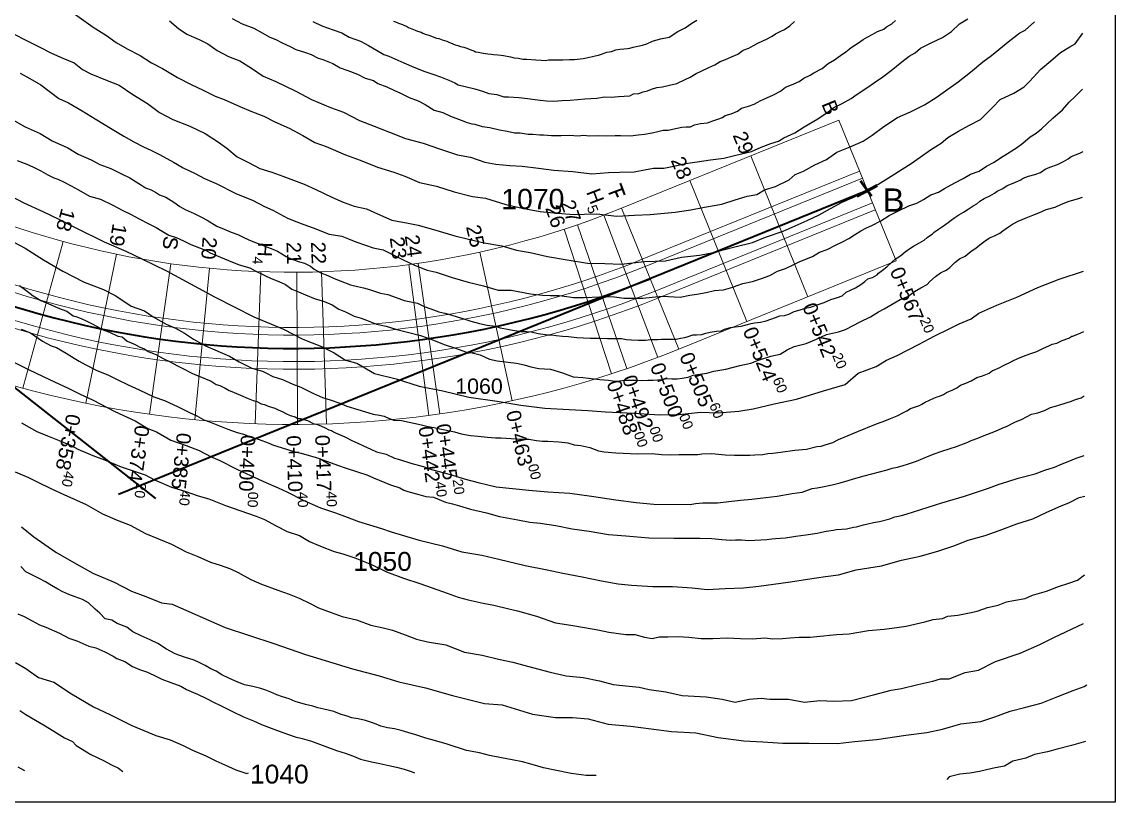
# Model space of a CAD drawing. Header units: millimetres. Extents: x 19067981 to 38137102, y 2652003 to 2652615.
# Drawn here: x 19068409.46 to 19068423.84, y 2652314.12 to 2652324.38 of the extents above; entities that cross this region are included whole.
import ezdxf

# ---------------------------------------------------------------- set-up
doc = ezdxf.new("R2010")
doc.units = ezdxf.units.MM
doc.layers.add('dever', color=130, linetype='Continuous')
doc.layers.add('kurp', color=94, linetype='Continuous')
doc.layers.add('Layer1', color=7, linetype='Continuous', lineweight=50)
doc.styles.get("Standard").update_dxf_attribs({"font": 'arial.ttf'})

# ---------------------------------------------------------------- blocks, each defined once
blk = doc.blocks.new('tanjant finish')
at = {"layer": 'kurp', "color": 0, "lineweight": 35, "ltscale": 0.2}
for p, q in [((19068240.427, 2652378.022), (19068240.587, 2652378.022)), ((19068240.507, 2652378.022), (19068240.507, 2652377.832)), ((19068240.507, 2652377.927), (19068240.587, 2652377.927))]:
    blk.add_line(p, q, dxfattribs=at)

msp = doc.modelspace()

# ---------------------------------------------------------------- linework, layer by layer
for points in [[(19068395.322, 2652334.335), (19068423.841, 2652334.335), (19068423.841, 2652314.123), (19068395.322, 2652314.123), (19068395.322, 2652334.335)], [(19068411.401, 2652324.394), (19068411.519, 2652324.295), (19068411.628, 2652324.221), (19068411.789, 2652324.147), (19068411.905, 2652324.092), (19068412.026, 2652324.003), (19068412.178, 2652323.925), (19068412.323, 2652323.867), (19068412.477, 2652323.773), (19068412.633, 2652323.667), (19068412.8, 2652323.596), (19068413.061, 2652323.471), (19068413.27, 2652323.358), (19068413.52, 2652323.255), (19068413.69, 2652323.195), (19068413.899, 2652323.085), (19068414.093, 2652323.008), (19068414.296, 2652322.932), (19068414.504, 2652322.846), (19068414.737, 2652322.784), (19068414.954, 2652322.71), (19068415.187, 2652322.634), (19068415.362, 2652322.602), (19068415.547, 2652322.535), (19068415.693, 2652322.511), (19068415.878, 2652322.492), (19068416.039, 2652322.483), (19068416.256, 2652322.456), (19068416.458, 2652322.43), (19068416.707, 2652322.412), (19068416.955, 2652322.384), (19068417.174, 2652322.4), (19068417.319, 2652322.404), (19068417.513, 2652322.41), (19068417.649, 2652322.436), (19068417.767, 2652322.458), (19068417.902, 2652322.458), (19068418.036, 2652322.483), (19068418.189, 2652322.518), (19068418.343, 2652322.539), (19068418.518, 2652322.567), (19068418.694, 2652322.589), (19068418.852, 2652322.629), (19068419.055, 2652322.676), (19068419.184, 2652322.735), (19068419.311, 2652322.78), (19068419.412, 2652322.812), (19068419.483, 2652322.858), (19068419.629, 2652322.922), (19068419.75, 2652323), (19068419.929, 2652323.106), (19068420.054, 2652323.188), (19068420.138, 2652323.257), (19068420.248, 2652323.309), (19068420.37, 2652323.374), (19068420.446, 2652323.43), (19068420.573, 2652323.512), (19068420.673, 2652323.582), (19068420.783, 2652323.657), (19068420.893, 2652323.743), (19068421.033, 2652323.857), (19068421.131, 2652323.929), (19068421.211, 2652323.974), (19068421.282, 2652324.034), (19068421.41, 2652324.102), (19068421.569, 2652324.177), (19068421.688, 2652324.255), (19068421.793, 2652324.354), (19068421.905, 2652324.419)], [(19068412.225, 2652324.423), (19068412.357, 2652324.355), (19068412.509, 2652324.296), (19068412.621, 2652324.237), (19068412.722, 2652324.181), (19068412.8, 2652324.149), (19068412.883, 2652324.105), (19068412.986, 2652324.057), (19068413.063, 2652324.016), (19068413.191, 2652323.976), (19068413.262, 2652323.951), (19068413.357, 2652323.904), (19068413.419, 2652323.886), (19068413.55, 2652323.834), (19068413.645, 2652323.778), (19068413.747, 2652323.743), (19068413.874, 2652323.693), (19068413.973, 2652323.64), (19068414.084, 2652323.609), (19068414.139, 2652323.57), (19068414.261, 2652323.526), (19068414.361, 2652323.479), (19068414.432, 2652323.446), (19068414.553, 2652323.388), (19068414.673, 2652323.343), (19068414.762, 2652323.296), (19068414.883, 2652323.221), (19068414.994, 2652323.189), (19068415.098, 2652323.14), (19068415.238, 2652323.087), (19068415.316, 2652323.058), (19068415.377, 2652323.04), (19068415.416, 2652323.036), (19068415.512, 2652323.005), (19068415.615, 2652322.99), (19068415.741, 2652322.963), (19068415.843, 2652322.943), (19068415.94, 2652322.924), (19068416.015, 2652322.922), (19068416.12, 2652322.906), (19068416.181, 2652322.905), (19068416.272, 2652322.896), (19068416.322, 2652322.897), (19068416.426, 2652322.885), (19068416.554, 2652322.885), (19068416.665, 2652322.89), (19068416.77, 2652322.884), (19068416.853, 2652322.891), (19068416.919, 2652322.882), (19068417.038, 2652322.886), (19068417.148, 2652322.883), (19068417.261, 2652322.888), (19068417.333, 2652322.887), (19068417.467, 2652322.884), (19068417.564, 2652322.894), (19068417.65, 2652322.904), (19068417.752, 2652322.924), (19068417.825, 2652322.939), (19068417.894, 2652322.955), (19068417.962, 2652322.957), (19068418.016, 2652322.972), (19068418.077, 2652322.983), (19068418.138, 2652322.996), (19068418.199, 2652323.002), (19068418.256, 2652323.002), (19068418.305, 2652323.027), (19068418.386, 2652323.044), (19068418.48, 2652323.052), (19068418.546, 2652323.08), (19068418.612, 2652323.1), (19068418.676, 2652323.123), (19068418.709, 2652323.151), (19068418.791, 2652323.171), (19068418.872, 2652323.206), (19068418.927, 2652323.248), (19068419.019, 2652323.274), (19068419.092, 2652323.297), (19068419.133, 2652323.32), (19068419.18, 2652323.345), (19068419.259, 2652323.38), (19068419.348, 2652323.422), (19068419.439, 2652323.468), (19068419.506, 2652323.521), (19068419.561, 2652323.543), (19068419.613, 2652323.568), (19068419.684, 2652323.597), (19068419.747, 2652323.641), (19068419.829, 2652323.681), (19068419.878, 2652323.709), (19068419.985, 2652323.769), (19068420.066, 2652323.833), (19068420.15, 2652323.881), (19068420.228, 2652323.94), (19068420.298, 2652323.987), (19068420.343, 2652324.021), (19068420.369, 2652324.045), (19068420.463, 2652324.107), (19068420.528, 2652324.147), (19068420.588, 2652324.183), (19068420.653, 2652324.219), (19068420.714, 2652324.252), (19068420.798, 2652324.286), (19068420.831, 2652324.317), (19068420.904, 2652324.354), (19068420.951, 2652324.397)], [(19068413.285, 2652324.387), (19068413.404, 2652324.33), (19068413.555, 2652324.275), (19068413.665, 2652324.235), (19068413.764, 2652324.181), (19068413.912, 2652324.126), (19068414.018, 2652324.072), (19068414.123, 2652324.007), (19068414.218, 2652323.95), (19068414.287, 2652323.929), (19068414.402, 2652323.878), (19068414.481, 2652323.841), (19068414.614, 2652323.784), (19068414.757, 2652323.727), (19068414.865, 2652323.691), (19068414.964, 2652323.656), (19068415.074, 2652323.615), (19068415.154, 2652323.578), (19068415.197, 2652323.555), (19068415.29, 2652323.531), (19068415.417, 2652323.499), (19068415.517, 2652323.471), (19068415.599, 2652323.441), (19068415.707, 2652323.426), (19068415.8, 2652323.397), (19068415.861, 2652323.397), (19068415.995, 2652323.387), (19068416.108, 2652323.372), (19068416.277, 2652323.353), (19068416.361, 2652323.344), (19068416.455, 2652323.34), (19068416.562, 2652323.345), (19068416.673, 2652323.35), (19068416.772, 2652323.36), (19068416.864, 2652323.367), (19068416.944, 2652323.372), (19068417.02, 2652323.378), (19068417.121, 2652323.394), (19068417.211, 2652323.39), (19068417.305, 2652323.401), (19068417.382, 2652323.402), (19068417.458, 2652323.408), (19068417.503, 2652323.435), (19068417.576, 2652323.441), (19068417.632, 2652323.459), (19068417.688, 2652323.474), (19068417.742, 2652323.496), (19068417.81, 2652323.517), (19068417.886, 2652323.528), (19068417.98, 2652323.547), (19068418.076, 2652323.569), (19068418.185, 2652323.625), (19068418.25, 2652323.652), (19068418.327, 2652323.701), (19068418.393, 2652323.734), (19068418.495, 2652323.78), (19068418.573, 2652323.818), (19068418.645, 2652323.861), (19068418.715, 2652323.888), (19068418.793, 2652323.919), (19068418.879, 2652323.957), (19068418.947, 2652324.007), (19068419.022, 2652324.036), (19068419.084, 2652324.07), (19068419.139, 2652324.099), (19068419.207, 2652324.133), (19068419.255, 2652324.155), (19068419.33, 2652324.194), (19068419.371, 2652324.224), (19068419.433, 2652324.253), (19068419.489, 2652324.282), (19068419.561, 2652324.33), (19068419.623, 2652324.386)], [(19068414.345, 2652324.391), (19068414.371, 2652324.38), (19068414.414, 2652324.363), (19068414.467, 2652324.344), (19068414.492, 2652324.333), (19068414.517, 2652324.322), (19068414.546, 2652324.308), (19068414.566, 2652324.298), (19068414.63, 2652324.27), (19068414.663, 2652324.26), (19068414.711, 2652324.244), (19068414.733, 2652324.232), (19068414.762, 2652324.221), (19068414.797, 2652324.209), (19068414.824, 2652324.2), (19068414.878, 2652324.178), (19068414.914, 2652324.166), (19068414.942, 2652324.16), (19068414.987, 2652324.145), (19068415.017, 2652324.134), (19068415.048, 2652324.128), (19068415.076, 2652324.116), (19068415.129, 2652324.09), (19068415.159, 2652324.079), (19068415.195, 2652324.072), (19068415.23, 2652324.058), (19068415.272, 2652324.046), (19068415.299, 2652324.038), (19068415.377, 2652324.009), (19068415.402, 2652323.999), (19068415.427, 2652323.987), (19068415.462, 2652323.983), (19068415.528, 2652323.968), (19068415.556, 2652323.966), (19068415.59, 2652323.96), (19068415.638, 2652323.957), (19068415.664, 2652323.953), (19068415.718, 2652323.946), (19068415.764, 2652323.941), (19068415.792, 2652323.937), (19068415.886, 2652323.921), (19068415.936, 2652323.908), (19068415.993, 2652323.902), (19068416.049, 2652323.891), (19068416.102, 2652323.89), (19068416.219, 2652323.881), (19068416.291, 2652323.876), (19068416.341, 2652323.872), (19068416.386, 2652323.883), (19068416.425, 2652323.881), (19068416.574, 2652323.88), (19068416.664, 2652323.884), (19068416.726, 2652323.887), (19068416.841, 2652323.897), (19068416.925, 2652323.916), (19068416.966, 2652323.927), (19068417.002, 2652323.932), (19068417.043, 2652323.942), (19068417.085, 2652323.957), (19068417.105, 2652323.965), (19068417.155, 2652323.981), (19068417.214, 2652323.993), (19068417.274, 2652324.013), (19068417.324, 2652324.02), (19068417.378, 2652324.028), (19068417.424, 2652324.032), (19068417.454, 2652324.036), (19068417.501, 2652324.049), (19068417.561, 2652324.061), (19068417.623, 2652324.076), (19068417.68, 2652324.09), (19068417.755, 2652324.129), (19068417.861, 2652324.159), (19068417.974, 2652324.181), (19068418.087, 2652324.256), (19068418.183, 2652324.303), (19068418.272, 2652324.363), (19068418.337, 2652324.403)], [(19068409.255, 2652324.273), (19068409.494, 2652324.151), (19068409.683, 2652324.051), (19068409.848, 2652323.969), (19068409.997, 2652323.902), (19068410.145, 2652323.844), (19068410.257, 2652323.755), (19068410.367, 2652323.699), (19068410.58, 2652323.61), (19068410.739, 2652323.55), (19068410.916, 2652323.424), (19068411.112, 2652323.309), (19068411.27, 2652323.188), (19068411.443, 2652323.095), (19068411.668, 2652323.009), (19068411.867, 2652322.911), (19068412.044, 2652322.8), (19068412.156, 2652322.722), (19068412.292, 2652322.607), (19068412.438, 2652322.532), (19068412.589, 2652322.454), (19068412.748, 2652322.404), (19068412.891, 2652322.354), (19068413.033, 2652322.298), (19068413.172, 2652322.247), (19068413.327, 2652322.177), (19068413.534, 2652322.074), (19068413.683, 2652322.011), (19068413.83, 2652321.959), (19068413.993, 2652321.921), (19068414.137, 2652321.859), (19068414.326, 2652321.775), (19068414.541, 2652321.735), (19068414.67, 2652321.706), (19068414.902, 2652321.641), (19068415.153, 2652321.567), (19068415.334, 2652321.525), (19068415.541, 2652321.477), (19068415.772, 2652321.437), (19068415.964, 2652321.38), (19068416.147, 2652321.35), (19068416.372, 2652321.296), (19068416.631, 2652321.251), (19068416.9, 2652321.207), (19068417.125, 2652321.203), (19068417.342, 2652321.197), (19068417.651, 2652321.229), (19068417.925, 2652321.241), (19068418.136, 2652321.285), (19068418.371, 2652321.315), (19068418.536, 2652321.346), (19068418.703, 2652321.388), (19068418.839, 2652321.424), (19068419.068, 2652321.482), (19068419.243, 2652321.548), (19068419.472, 2652321.629), (19068419.788, 2652321.768), (19068419.947, 2652321.845), (19068420.094, 2652321.929), (19068420.248, 2652322.009), (19068420.413, 2652322.079), (19068420.572, 2652322.158), (19068420.719, 2652322.241), (19068420.896, 2652322.353), (19068421.041, 2652322.446), (19068421.157, 2652322.52), (19068421.274, 2652322.6), (19068421.41, 2652322.697), (19068421.55, 2652322.784), (19068421.64, 2652322.86), (19068421.779, 2652322.945), (19068421.914, 2652323.017), (19068422.07, 2652323.099), (19068422.227, 2652323.256), (19068422.327, 2652323.362), (19068422.507, 2652323.444), (19068422.646, 2652323.526), (19068422.718, 2652323.602), (19068422.861, 2652323.755), (19068422.995, 2652323.869), (19068423.12, 2652323.976), (19068423.244, 2652324.052), (19068423.317, 2652324.094), (19068423.414, 2652324.23)], [(19068409.435, 2652323.705), (19068409.561, 2652323.637), (19068409.706, 2652323.555), (19068409.944, 2652323.372), (19068410.073, 2652323.315), (19068410.253, 2652323.209), (19068410.423, 2652323.104), (19068410.647, 2652322.968), (19068410.799, 2652322.879), (19068410.929, 2652322.804), (19068411.057, 2652322.739), (19068411.156, 2652322.696), (19068411.267, 2652322.635), (19068411.451, 2652322.535), (19068411.58, 2652322.461), (19068411.736, 2652322.386), (19068411.862, 2652322.322), (19068412.013, 2652322.256), (19068412.274, 2652322.126), (19068412.414, 2652322.066), (19068412.493, 2652322.035), (19068412.65, 2652321.955), (19068412.758, 2652321.906), (19068412.857, 2652321.854), (19068412.953, 2652321.802), (19068413.076, 2652321.752), (19068413.169, 2652321.715), (19068413.292, 2652321.673), (19068413.5, 2652321.59), (19068413.668, 2652321.562), (19068413.755, 2652321.529), (19068413.851, 2652321.489), (19068413.98, 2652321.443), (19068414.079, 2652321.411), (19068414.209, 2652321.384), (19068414.342, 2652321.318), (19068414.473, 2652321.254), (19068414.623, 2652321.184), (19068414.79, 2652321.115), (19068414.907, 2652321.089), (19068415.119, 2652321.022), (19068415.327, 2652320.959), (19068415.533, 2652320.91), (19068415.724, 2652320.855), (19068415.895, 2652320.853), (19068416.148, 2652320.807), (19068416.309, 2652320.786), (19068416.408, 2652320.783), (19068416.526, 2652320.782), (19068416.626, 2652320.772), (19068416.715, 2652320.756), (19068416.858, 2652320.755), (19068417.057, 2652320.765), (19068417.144, 2652320.772), (19068417.255, 2652320.764), (19068417.375, 2652320.747), (19068417.528, 2652320.749), (19068417.626, 2652320.75), (19068417.749, 2652320.761), (19068417.888, 2652320.775), (19068418.117, 2652320.763), (19068418.247, 2652320.787), (19068418.337, 2652320.799), (19068418.459, 2652320.821), (19068418.57, 2652320.847), (19068418.687, 2652320.858), (19068418.812, 2652320.892), (19068418.869, 2652320.915), (19068418.942, 2652320.942), (19068419.072, 2652320.967), (19068419.188, 2652321.008), (19068419.3, 2652321.048), (19068419.397, 2652321.101), (19068419.506, 2652321.14), (19068419.605, 2652321.186), (19068419.692, 2652321.231), (19068419.858, 2652321.297), (19068419.952, 2652321.351), (19068420.052, 2652321.387), (19068420.16, 2652321.446), (19068420.255, 2652321.488), (19068420.337, 2652321.534), (19068420.413, 2652321.581), (19068420.494, 2652321.633), (19068420.569, 2652321.673), (19068420.641, 2652321.704), (19068420.76, 2652321.767), (19068420.867, 2652321.833), (19068420.989, 2652321.897), (19068421.126, 2652321.96), (19068421.232, 2652321.997), (19068421.321, 2652322.045), (19068421.418, 2652322.105), (19068421.518, 2652322.141), (19068421.598, 2652322.188), (19068421.73, 2652322.264), (19068421.84, 2652322.321), (19068421.939, 2652322.377), (19068422.05, 2652322.42), (19068422.148, 2652322.483), (19068422.248, 2652322.538), (19068422.332, 2652322.595), (19068422.425, 2652322.651), (19068422.542, 2652322.726), (19068422.628, 2652322.788), (19068422.722, 2652322.869), (19068422.802, 2652322.919), (19068422.871, 2652322.975), (19068422.943, 2652323.038), (19068423.021, 2652323.115), (19068423.148, 2652323.226), (19068423.237, 2652323.323), (19068423.313, 2652323.401), (19068423.411, 2652323.496)], [(19068409.337, 2652323.092), (19068409.503, 2652323.002), (19068409.699, 2652322.912), (19068409.857, 2652322.818), (19068410.061, 2652322.723), (19068410.197, 2652322.643), (19068410.369, 2652322.569), (19068410.484, 2652322.507), (19068410.626, 2652322.454), (19068410.77, 2652322.382), (19068410.878, 2652322.328), (19068410.962, 2652322.277), (19068411.03, 2652322.235), (19068411.084, 2652322.197), (19068411.157, 2652322.173), (19068411.23, 2652322.134), (19068411.269, 2652322.108), (19068411.35, 2652322.076), (19068411.459, 2652322.009), (19068411.535, 2652321.954), (19068411.607, 2652321.916), (19068411.726, 2652321.861), (19068411.82, 2652321.811), (19068411.897, 2652321.773), (19068412.024, 2652321.695), (19068412.121, 2652321.657), (19068412.212, 2652321.617), (19068412.297, 2652321.585), (19068412.369, 2652321.55), (19068412.453, 2652321.512), (19068412.532, 2652321.478), (19068412.6, 2652321.455), (19068412.688, 2652321.418), (19068412.759, 2652321.392), (19068412.821, 2652321.367), (19068412.877, 2652321.331), (19068412.936, 2652321.297), (19068413.009, 2652321.261), (19068413.111, 2652321.227), (19068413.174, 2652321.208), (19068413.255, 2652321.167), (19068413.305, 2652321.131), (19068413.39, 2652321.081), (19068413.485, 2652321.047), (19068413.565, 2652321.006), (19068413.646, 2652320.978), (19068413.781, 2652320.922), (19068413.874, 2652320.9), (19068413.95, 2652320.883), (19068414.032, 2652320.864), (19068414.176, 2652320.815), (19068414.273, 2652320.795), (19068414.38, 2652320.758), (19068414.486, 2652320.718), (19068414.662, 2652320.681), (19068414.751, 2652320.64), (19068414.839, 2652320.607), (19068414.943, 2652320.57), (19068415.021, 2652320.55), (19068415.103, 2652320.529), (19068415.184, 2652320.503), (19068415.257, 2652320.479), (19068415.364, 2652320.445), (19068415.478, 2652320.417), (19068415.579, 2652320.393), (19068415.688, 2652320.379), (19068415.749, 2652320.359), (19068415.848, 2652320.34), (19068415.912, 2652320.326), (19068416.025, 2652320.311), (19068416.1, 2652320.308), (19068416.157, 2652320.306), (19068416.248, 2652320.283), (19068416.376, 2652320.266), (19068416.428, 2652320.265), (19068416.488, 2652320.257), (19068416.571, 2652320.249), (19068416.65, 2652320.242), (19068416.758, 2652320.233), (19068416.846, 2652320.227), (19068416.937, 2652320.222), (19068417.02, 2652320.223), (19068417.063, 2652320.222), (19068417.163, 2652320.22), (19068417.25, 2652320.219), (19068417.346, 2652320.219), (19068417.413, 2652320.206), (19068417.479, 2652320.201), (19068417.57, 2652320.198), (19068417.662, 2652320.196), (19068417.734, 2652320.205), (19068417.82, 2652320.203), (19068417.873, 2652320.207), (19068417.974, 2652320.207), (19068418.067, 2652320.21), (19068418.123, 2652320.223), (19068418.181, 2652320.232), (19068418.224, 2652320.243), (19068418.283, 2652320.265), (19068418.331, 2652320.264), (19068418.404, 2652320.271), (19068418.458, 2652320.288), (19068418.513, 2652320.299), (19068418.596, 2652320.315), (19068418.658, 2652320.318), (19068418.702, 2652320.341), (19068418.781, 2652320.362), (19068418.841, 2652320.373), (19068418.92, 2652320.378), (19068418.986, 2652320.398), (19068419.052, 2652320.413), (19068419.095, 2652320.425), (19068419.176, 2652320.434), (19068419.249, 2652320.449), (19068419.31, 2652320.472), (19068419.374, 2652320.492), (19068419.43, 2652320.514), (19068419.49, 2652320.52), (19068419.546, 2652320.539), (19068419.619, 2652320.573), (19068419.695, 2652320.596), (19068419.761, 2652320.616), (19068419.831, 2652320.629), (19068419.936, 2652320.663), (19068420.012, 2652320.691), (19068420.063, 2652320.714), (19068420.102, 2652320.73), (19068420.186, 2652320.759), (19068420.249, 2652320.781), (19068420.303, 2652320.826), (19068420.358, 2652320.854), (19068420.424, 2652320.885), (19068420.494, 2652320.926), (19068420.548, 2652320.966), (19068420.589, 2652321.003), (19068420.65, 2652321.022), (19068420.709, 2652321.055), (19068420.729, 2652321.078), (19068420.78, 2652321.117), (19068420.837, 2652321.161), (19068420.906, 2652321.228), (19068420.948, 2652321.259), (19068421.02, 2652321.309), (19068421.079, 2652321.358), (19068421.14, 2652321.401), (19068421.186, 2652321.431), (19068421.266, 2652321.477), (19068421.33, 2652321.512), (19068421.366, 2652321.544), (19068421.438, 2652321.592), (19068421.461, 2652321.618), (19068421.516, 2652321.655), (19068421.583, 2652321.701), (19068421.644, 2652321.744), (19068421.684, 2652321.773), (19068421.73, 2652321.808), (19068421.786, 2652321.844), (19068421.844, 2652321.878), (19068421.907, 2652321.92), (19068421.974, 2652321.964), (19068422.02, 2652321.99), (19068422.061, 2652322.022), (19068422.117, 2652322.058), (19068422.194, 2652322.093), (19068422.255, 2652322.13), (19068422.29, 2652322.154), (19068422.363, 2652322.191), (19068422.419, 2652322.231), (19068422.478, 2652322.252), (19068422.531, 2652322.273), (19068422.593, 2652322.301), (19068422.632, 2652322.324), (19068422.702, 2652322.35), (19068422.785, 2652322.375), (19068422.857, 2652322.402), (19068422.921, 2652322.444), (19068422.98, 2652322.469), (19068423.084, 2652322.506), (19068423.16, 2652322.547), (19068423.225, 2652322.581), (19068423.262, 2652322.61), (19068423.378, 2652322.655), (19068423.421, 2652322.675)], [(19068409.397, 2652322.557), (19068409.525, 2652322.512), (19068409.611, 2652322.472), (19068409.709, 2652322.423), (19068409.799, 2652322.37), (19068409.876, 2652322.331), (19068409.932, 2652322.311), (19068410.005, 2652322.276), (19068410.108, 2652322.226), (19068410.201, 2652322.174), (19068410.349, 2652322.088), (19068410.491, 2652322.05), (19068410.655, 2652321.972), (19068410.786, 2652321.902), (19068410.888, 2652321.854), (19068411.001, 2652321.791), (19068411.117, 2652321.728), (19068411.224, 2652321.676), (19068411.305, 2652321.629), (19068411.389, 2652321.577), (19068411.488, 2652321.546), (19068411.582, 2652321.504), (19068411.679, 2652321.452), (19068411.796, 2652321.41), (19068411.874, 2652321.38), (19068411.936, 2652321.346), (19068412.017, 2652321.311), (19068412.175, 2652321.243), (19068412.315, 2652321.188), (19068412.456, 2652321.146), (19068412.529, 2652321.109), (19068412.653, 2652321.048), (19068412.738, 2652321.007), (19068412.84, 2652320.969), (19068412.925, 2652320.927), (19068413.008, 2652320.868), (19068413.095, 2652320.833), (19068413.187, 2652320.794), (19068413.315, 2652320.741), (19068413.426, 2652320.709), (19068413.538, 2652320.661), (19068413.626, 2652320.605), (19068413.714, 2652320.57), (19068413.831, 2652320.513), (19068413.923, 2652320.486), (19068413.991, 2652320.461), (19068414.125, 2652320.408), (19068414.252, 2652320.382), (19068414.39, 2652320.338), (19068414.548, 2652320.297), (19068414.701, 2652320.258), (19068414.853, 2652320.203), (19068415.014, 2652320.137), (19068415.164, 2652320.089), (19068415.293, 2652320.043), (19068415.382, 2652320.029), (19068415.486, 2652320.001), (19068415.608, 2652319.946), (19068415.71, 2652319.925), (19068415.854, 2652319.908), (19068415.966, 2652319.893), (19068416.068, 2652319.87), (19068416.154, 2652319.845), (19068416.258, 2652319.823), (19068416.332, 2652319.82), (19068416.413, 2652319.814), (19068416.572, 2652319.767), (19068416.71, 2652319.716), (19068416.838, 2652319.707), (19068416.911, 2652319.695), (19068416.986, 2652319.686), (19068417.062, 2652319.681), (19068417.175, 2652319.668), (19068417.257, 2652319.657), (19068417.32, 2652319.662), (19068417.394, 2652319.668), (19068417.478, 2652319.671), (19068417.553, 2652319.669), (19068417.605, 2652319.666), (19068417.694, 2652319.672), (19068417.765, 2652319.671), (19068417.874, 2652319.679), (19068417.941, 2652319.69), (19068418.008, 2652319.689), (19068418.08, 2652319.689), (19068418.143, 2652319.695), (19068418.225, 2652319.708), (19068418.288, 2652319.734), (19068418.377, 2652319.749), (19068418.469, 2652319.763), (19068418.563, 2652319.787), (19068418.719, 2652319.813), (19068418.903, 2652319.863), (19068419.048, 2652319.894), (19068419.15, 2652319.935), (19068419.31, 2652319.984), (19068419.432, 2652320.013), (19068419.525, 2652320.068), (19068419.618, 2652320.113), (19068419.777, 2652320.152), (19068419.911, 2652320.207), (19068420.044, 2652320.27), (19068420.2, 2652320.306), (19068420.295, 2652320.334), (19068420.395, 2652320.39), (19068420.487, 2652320.436), (19068420.623, 2652320.503), (19068420.729, 2652320.568), (19068420.803, 2652320.608), (19068420.906, 2652320.668), (19068421.013, 2652320.732), (19068421.112, 2652320.77), (19068421.203, 2652320.835), (19068421.283, 2652320.885), (19068421.367, 2652320.927), (19068421.402, 2652320.969), (19068421.476, 2652321.031), (19068421.543, 2652321.081), (19068421.617, 2652321.118), (19068421.665, 2652321.152), (19068421.731, 2652321.218), (19068421.793, 2652321.264), (19068421.867, 2652321.3), (19068421.945, 2652321.368), (19068422.01, 2652321.405), (19068422.06, 2652321.451), (19068422.131, 2652321.501), (19068422.188, 2652321.541), (19068422.255, 2652321.568), (19068422.325, 2652321.603), (19068422.362, 2652321.635), (19068422.424, 2652321.678), (19068422.491, 2652321.719), (19068422.564, 2652321.762), (19068422.67, 2652321.803), (19068422.759, 2652321.839), (19068422.838, 2652321.872), (19068422.935, 2652321.912), (19068423.05, 2652321.943), (19068423.133, 2652321.986), (19068423.236, 2652322.023), (19068423.345, 2652322.052), (19068423.412, 2652322.075)], [(19068409.352, 2652321.485), (19068409.501, 2652321.405), (19068409.742, 2652321.253), (19068409.997, 2652321.104), (19068410.277, 2652320.958), (19068410.53, 2652320.861), (19068410.694, 2652320.777), (19068410.897, 2652320.645), (19068411.072, 2652320.582), (19068411.187, 2652320.502), (19068411.358, 2652320.408), (19068411.479, 2652320.353), (19068411.596, 2652320.288), (19068411.714, 2652320.21), (19068411.874, 2652320.122), (19068412.187, 2652319.986), (19068412.316, 2652319.911), (19068412.484, 2652319.83), (19068412.624, 2652319.788), (19068412.676, 2652319.762), (19068412.758, 2652319.719), (19068412.887, 2652319.677), (19068413.022, 2652319.618), (19068413.129, 2652319.58), (19068413.296, 2652319.493), (19068413.411, 2652319.44), (19068413.515, 2652319.41), (19068413.641, 2652319.366), (19068413.733, 2652319.329), (19068413.879, 2652319.285), (19068414.079, 2652319.225), (19068414.162, 2652319.208), (19068414.222, 2652319.196), (19068414.288, 2652319.168), (19068414.35, 2652319.145), (19068414.451, 2652319.14), (19068414.716, 2652319.081), (19068414.801, 2652319.061), (19068414.882, 2652319.048), (19068414.956, 2652319.03), (19068415.15, 2652318.991), (19068415.239, 2652318.963), (19068415.362, 2652318.943), (19068415.462, 2652318.934), (19068415.582, 2652318.919), (19068415.688, 2652318.91), (19068415.765, 2652318.91), (19068415.962, 2652318.897), (19068416.046, 2652318.896), (19068416.127, 2652318.893), (19068416.227, 2652318.879), (19068416.306, 2652318.87), (19068416.377, 2652318.87), (19068416.523, 2652318.859), (19068416.64, 2652318.844), (19068416.724, 2652318.82), (19068416.813, 2652318.81), (19068416.928, 2652318.784), (19068417.042, 2652318.74), (19068417.118, 2652318.727), (19068417.272, 2652318.714), (19068417.555, 2652318.702), (19068417.752, 2652318.704), (19068417.874, 2652318.693), (19068417.997, 2652318.689), (19068418.1, 2652318.691), (19068418.189, 2652318.692), (19068418.349, 2652318.694), (19068418.402, 2652318.702), (19068418.537, 2652318.704), (19068418.709, 2652318.689), (19068418.833, 2652318.685), (19068419.033, 2652318.686), (19068419.1, 2652318.687), (19068419.205, 2652318.694), (19068419.273, 2652318.705), (19068419.336, 2652318.712), (19068419.438, 2652318.722), (19068419.628, 2652318.748), (19068419.78, 2652318.764), (19068419.917, 2652318.798), (19068419.974, 2652318.803), (19068420.027, 2652318.821), (19068420.125, 2652318.852), (19068420.201, 2652318.891), (19068420.274, 2652318.921), (19068420.464, 2652318.998), (19068420.679, 2652319.087), (19068420.749, 2652319.113), (19068420.788, 2652319.126), (19068420.887, 2652319.167), (19068420.928, 2652319.183), (19068420.971, 2652319.2), (19068421.055, 2652319.244), (19068421.099, 2652319.265), (19068421.149, 2652319.296), (19068421.226, 2652319.326), (19068421.268, 2652319.339), (19068421.298, 2652319.355), (19068421.34, 2652319.381), (19068421.456, 2652319.432), (19068421.501, 2652319.45), (19068421.531, 2652319.46), (19068421.581, 2652319.482), (19068421.624, 2652319.507), (19068421.707, 2652319.543), (19068421.756, 2652319.571), (19068421.808, 2652319.604), (19068421.875, 2652319.631), (19068421.948, 2652319.662), (19068421.998, 2652319.691), (19068422.022, 2652319.706), (19068422.097, 2652319.729), (19068422.139, 2652319.746), (19068422.184, 2652319.763), (19068422.227, 2652319.795), (19068422.252, 2652319.807), (19068422.295, 2652319.824), (19068422.322, 2652319.835), (19068422.354, 2652319.854), (19068422.391, 2652319.871), (19068422.455, 2652319.902), (19068422.495, 2652319.924), (19068422.561, 2652319.954), (19068422.634, 2652319.984), (19068422.672, 2652320), (19068422.733, 2652320.02), (19068422.81, 2652320.049), (19068422.854, 2652320.069), (19068422.897, 2652320.09), (19068422.967, 2652320.121), (19068423.014, 2652320.142), (19068423.075, 2652320.158), (19068423.145, 2652320.191), (19068423.23, 2652320.221), (19068423.272, 2652320.247), (19068423.285, 2652320.25), (19068423.317, 2652320.26), (19068423.352, 2652320.274), (19068423.427, 2652320.308)], [(19068409.428, 2652320.914), (19068409.508, 2652320.855), (19068409.604, 2652320.779), (19068409.706, 2652320.716), (19068409.805, 2652320.679), (19068409.929, 2652320.621), (19068409.988, 2652320.601), (19068410.047, 2652320.578), (19068410.131, 2652320.516), (19068410.169, 2652320.506), (19068410.217, 2652320.491), (19068410.294, 2652320.455), (19068410.389, 2652320.408), (19068410.538, 2652320.326), (19068410.61, 2652320.301), (19068410.719, 2652320.247), (19068410.777, 2652320.239), (19068410.842, 2652320.184), (19068410.948, 2652320.138), (19068411.011, 2652320.104), (19068411.069, 2652320.083), (19068411.121, 2652320.049), (19068411.189, 2652320.021), (19068411.228, 2652320.003), (19068411.315, 2652319.956), (19068411.41, 2652319.909), (19068411.496, 2652319.861), (19068411.566, 2652319.828), (19068411.703, 2652319.756), (19068411.948, 2652319.657), (19068412.013, 2652319.614), (19068412.063, 2652319.598), (19068412.131, 2652319.565), (19068412.184, 2652319.535), (19068412.219, 2652319.521), (19068412.282, 2652319.495), (19068412.336, 2652319.474), (19068412.436, 2652319.428), (19068412.499, 2652319.403), (19068412.548, 2652319.388), (19068412.604, 2652319.359), (19068412.651, 2652319.348), (19068412.697, 2652319.329), (19068412.786, 2652319.301), (19068412.829, 2652319.282), (19068412.89, 2652319.254), (19068412.929, 2652319.232), (19068412.989, 2652319.205), (19068413.052, 2652319.189), (19068413.088, 2652319.168), (19068413.124, 2652319.165), (19068413.167, 2652319.151), (19068413.215, 2652319.138), (19068413.289, 2652319.102), (19068413.347, 2652319.086), (19068413.398, 2652319.065), (19068413.448, 2652319.043), (19068413.494, 2652319.018), (19068413.532, 2652319.007), (19068413.559, 2652318.992), (19068413.585, 2652318.977), (19068413.705, 2652318.927), (19068413.808, 2652318.872), (19068413.877, 2652318.843), (19068413.95, 2652318.806), (19068414.048, 2652318.765), (19068414.121, 2652318.728), (19068414.252, 2652318.696), (19068414.358, 2652318.643), (19068414.426, 2652318.625), (19068414.573, 2652318.579), (19068414.737, 2652318.533), (19068414.845, 2652318.495), (19068415.097, 2652318.428), (19068415.276, 2652318.371), (19068415.461, 2652318.325), (19068415.569, 2652318.298), (19068415.699, 2652318.266), (19068416.127, 2652318.224), (19068416.379, 2652318.201), (19068416.667, 2652318.185), (19068416.951, 2652318.144), (19068417.27, 2652318.096), (19068417.54, 2652318.061), (19068417.773, 2652318.038), (19068418.25, 2652318.034), (19068418.32, 2652318.047), (19068418.418, 2652318.057), (19068418.611, 2652318.058), (19068418.797, 2652318.078), (19068418.91, 2652318.093), (19068419.061, 2652318.105), (19068419.172, 2652318.117), (19068419.395, 2652318.146), (19068419.592, 2652318.18), (19068419.723, 2652318.199), (19068419.855, 2652318.244), (19068419.921, 2652318.254), (19068419.99, 2652318.268), (19068420.117, 2652318.292), (19068420.225, 2652318.322), (19068420.328, 2652318.35), (19068420.398, 2652318.373), (19068420.537, 2652318.411), (19068420.843, 2652318.49), (19068420.908, 2652318.514), (19068420.976, 2652318.527), (19068421.052, 2652318.55), (19068421.108, 2652318.565), (19068421.176, 2652318.586), (19068421.228, 2652318.607), (19068421.393, 2652318.675), (19068421.472, 2652318.705), (19068421.546, 2652318.732), (19068421.669, 2652318.771), (19068421.753, 2652318.799), (19068421.902, 2652318.856), (19068421.947, 2652318.876), (19068422.033, 2652318.908), (19068422.096, 2652318.935), (19068422.265, 2652319), (19068422.353, 2652319.037), (19068422.43, 2652319.071), (19068422.486, 2652319.101), (19068422.532, 2652319.121), (19068422.609, 2652319.153), (19068422.739, 2652319.221), (19068422.826, 2652319.241), (19068422.911, 2652319.272), (19068422.99, 2652319.31), (19068423.056, 2652319.329), (19068423.115, 2652319.347), (19068423.266, 2652319.394), (19068423.32, 2652319.416), (19068423.393, 2652319.439), (19068423.435, 2652319.463)], [(19068409.447, 2652320.341), (19068409.572, 2652320.291), (19068409.727, 2652320.182), (19068409.841, 2652320.121), (19068409.913, 2652320.1), (19068410.04, 2652320.025), (19068410.145, 2652319.959), (19068410.213, 2652319.922), (19068410.298, 2652319.87), (19068410.444, 2652319.795), (19068410.588, 2652319.739), (19068410.713, 2652319.677), (19068410.858, 2652319.607), (19068411.002, 2652319.543), (19068411.192, 2652319.452), (19068411.334, 2652319.402), (19068411.512, 2652319.321), (19068411.665, 2652319.243), (19068411.76, 2652319.203), (19068411.851, 2652319.148), (19068411.928, 2652319.124), (19068412.013, 2652319.086), (19068412.168, 2652319.028), (19068412.289, 2652318.983), (19068412.373, 2652318.962), (19068412.454, 2652318.928), (19068412.58, 2652318.891), (19068412.699, 2652318.844), (19068412.767, 2652318.817), (19068412.869, 2652318.784), (19068413.047, 2652318.728), (19068413.132, 2652318.712), (19068413.329, 2652318.655), (19068413.478, 2652318.6), (19068413.61, 2652318.554), (19068413.71, 2652318.517), (19068413.886, 2652318.46), (19068413.998, 2652318.426), (19068414.085, 2652318.387), (19068414.157, 2652318.356), (19068414.306, 2652318.294), (19068414.43, 2652318.253), (19068414.483, 2652318.224), (19068414.537, 2652318.207), (19068414.68, 2652318.166), (19068414.77, 2652318.141), (19068414.872, 2652318.13), (19068415.029, 2652318.067), (19068415.124, 2652318.043), (19068415.217, 2652318.018), (19068415.361, 2652317.974), (19068415.57, 2652317.926), (19068415.74, 2652317.877), (19068415.983, 2652317.835), (19068416.139, 2652317.802), (19068416.275, 2652317.792), (19068416.481, 2652317.758), (19068416.698, 2652317.715), (19068416.921, 2652317.685), (19068417.174, 2652317.643), (19068417.405, 2652317.623), (19068417.706, 2652317.599), (19068418.034, 2652317.592), (19068418.177, 2652317.593), (19068418.379, 2652317.593), (19068418.536, 2652317.589), (19068418.665, 2652317.577), (19068418.782, 2652317.566), (19068418.845, 2652317.57), (19068418.925, 2652317.569), (19068419.022, 2652317.564), (19068419.099, 2652317.567), (19068419.26, 2652317.577), (19068419.326, 2652317.586), (19068419.373, 2652317.589), (19068419.502, 2652317.599), (19068419.641, 2652317.619), (19068419.772, 2652317.638), (19068419.921, 2652317.659), (19068419.976, 2652317.67), (19068420.039, 2652317.683), (19068420.076, 2652317.69), (19068420.132, 2652317.696), (19068420.177, 2652317.705), (19068420.243, 2652317.712), (19068420.305, 2652317.714), (19068420.398, 2652317.736), (19068420.439, 2652317.743), (19068420.532, 2652317.768), (19068420.586, 2652317.78), (19068420.662, 2652317.798), (19068420.74, 2652317.813), (19068420.876, 2652317.848), (19068420.944, 2652317.872), (19068421.028, 2652317.891), (19068421.105, 2652317.914), (19068421.19, 2652317.939), (19068421.27, 2652317.964), (19068421.381, 2652318.001), (19068421.477, 2652318.031), (19068421.563, 2652318.056), (19068421.861, 2652318.146), (19068422.003, 2652318.192), (19068422.173, 2652318.252), (19068422.313, 2652318.301), (19068422.416, 2652318.334), (19068422.563, 2652318.381), (19068422.789, 2652318.44), (19068422.918, 2652318.485), (19068423.041, 2652318.526), (19068423.145, 2652318.57), (19068423.223, 2652318.6), (19068423.329, 2652318.645), (19068423.432, 2652318.678)], [(19068409.291, 2652319.939), (19068409.554, 2652319.808), (19068409.822, 2652319.681), (19068410.077, 2652319.561), (19068410.216, 2652319.491), (19068410.394, 2652319.409), (19068410.682, 2652319.256), (19068410.946, 2652319.134), (19068411.114, 2652319.036), (19068411.23, 2652318.992), (19068411.419, 2652318.881), (19068411.617, 2652318.813), (19068411.788, 2652318.744), (19068411.946, 2652318.66), (19068412.052, 2652318.618), (19068412.293, 2652318.497), (19068412.467, 2652318.415), (19068412.667, 2652318.326), (19068412.83, 2652318.255), (19068412.942, 2652318.202), (19068413.169, 2652318.09), (19068413.388, 2652317.992), (19068413.584, 2652317.924), (19068413.736, 2652317.871), (19068413.886, 2652317.814), (19068414.031, 2652317.768), (19068414.191, 2652317.72), (19068414.318, 2652317.675), (19068414.684, 2652317.567), (19068414.991, 2652317.493), (19068415.248, 2652317.414), (19068415.509, 2652317.368), (19068415.734, 2652317.315), (19068416.08, 2652317.235), (19068416.37, 2652317.175), (19068416.574, 2652317.134), (19068416.828, 2652317.084), (19068417.085, 2652317.03), (19068417.301, 2652316.994), (19068417.479, 2652316.973), (19068417.758, 2652316.959), (19068418.019, 2652316.957), (19068418.276, 2652316.942), (19068418.472, 2652316.918), (19068418.71, 2652316.93), (19068418.95, 2652316.939), (19068419.152, 2652316.961), (19068419.348, 2652316.99), (19068419.569, 2652317.019), (19068419.794, 2652317.053), (19068420.03, 2652317.091), (19068420.202, 2652317.112), (19068420.432, 2652317.175), (19068420.767, 2652317.227), (19068421.03, 2652317.302), (19068421.276, 2652317.357), (19068421.51, 2652317.424), (19068421.719, 2652317.494), (19068421.909, 2652317.565), (19068422.13, 2652317.63), (19068422.315, 2652317.695), (19068422.547, 2652317.781), (19068422.756, 2652317.849), (19068422.934, 2652317.93), (19068423.098, 2652318.003), (19068423.239, 2652318.063), (19068423.369, 2652318.128), (19068423.441, 2652318.143)], [(19068409.371, 2652318.465), (19068409.543, 2652318.389), (19068409.704, 2652318.31), (19068409.904, 2652318.216), (19068410.011, 2652318.167), (19068410.305, 2652318.037), (19068410.517, 2652317.911), (19068410.711, 2652317.829), (19068410.884, 2652317.763), (19068411.086, 2652317.654), (19068411.425, 2652317.512), (19068411.621, 2652317.414), (19068411.771, 2652317.353), (19068411.939, 2652317.279), (19068412.068, 2652317.237), (19068412.202, 2652317.19), (19068412.305, 2652317.143), (19068412.471, 2652317.048), (19068412.609, 2652316.988), (19068412.823, 2652316.908), (19068412.973, 2652316.856), (19068413.107, 2652316.803), (19068413.252, 2652316.733), (19068413.361, 2652316.677), (19068413.527, 2652316.617), (19068413.672, 2652316.563), (19068413.859, 2652316.517), (19068414.049, 2652316.451), (19068414.211, 2652316.412), (19068414.332, 2652316.383), (19068414.499, 2652316.321), (19068414.649, 2652316.265), (19068414.792, 2652316.231), (19068415.034, 2652316.189), (19068415.28, 2652316.096), (19068415.512, 2652316.053), (19068415.729, 2652316.002), (19068415.918, 2652315.963), (19068416.11, 2652315.91), (19068416.41, 2652315.831), (19068416.618, 2652315.784), (19068416.843, 2652315.761), (19068417.056, 2652315.716), (19068417.236, 2652315.669), (19068417.449, 2652315.647), (19068417.578, 2652315.632), (19068417.712, 2652315.603), (19068417.931, 2652315.574), (19068418.146, 2652315.524), (19068418.302, 2652315.515), (19068418.459, 2652315.505), (19068418.669, 2652315.475), (19068418.843, 2652315.435), (19068419.024, 2652315.477), (19068419.184, 2652315.491), (19068419.296, 2652315.477), (19068419.545, 2652315.475), (19068419.756, 2652315.437), (19068419.955, 2652315.458), (19068420.14, 2652315.449), (19068420.373, 2652315.457), (19068420.661, 2652315.531), (19068420.894, 2652315.594), (19068421.031, 2652315.618), (19068421.243, 2652315.67), (19068421.444, 2652315.712), (19068421.544, 2652315.745), (19068421.659, 2652315.743), (19068421.867, 2652315.826), (19068422.043, 2652315.857), (19068422.266, 2652315.971), (19068422.592, 2652316.08), (19068422.851, 2652316.197), (19068423.034, 2652316.289), (19068423.426, 2652316.471)], [(19068409.454, 2652317.74), (19068409.615, 2652317.612), (19068409.904, 2652317.41), (19068410.14, 2652317.271), (19068410.39, 2652317.131), (19068410.67, 2652317.013), (19068410.899, 2652316.897), (19068411.089, 2652316.828), (19068411.293, 2652316.744), (19068411.436, 2652316.723), (19068412.133, 2652316.42), (19068412.773, 2652316.209), (19068413.187, 2652316.063), (19068413.808, 2652315.877), (19068414.157, 2652315.785), (19068414.419, 2652315.702), (19068414.767, 2652315.627), (19068415.121, 2652315.523), (19068415.543, 2652315.418), (19068415.778, 2652315.403), (19068416.177, 2652315.281), (19068416.478, 2652315.234), (19068416.701, 2652315.234), (19068416.909, 2652315.219), (19068417.171, 2652315.147), (19068417.464, 2652315.121), (19068417.738, 2652315.088), (19068418.003, 2652315.052), (19068418.325, 2652315.034), (19068418.619, 2652314.972), (19068418.957, 2652314.93), (19068419.208, 2652314.915), (19068419.47, 2652314.897), (19068419.809, 2652314.897), (19068420.187, 2652314.894), (19068420.411, 2652314.918), (19068420.702, 2652314.947), (19068421.085, 2652315.002), (19068421.365, 2652315.04), (19068421.571, 2652315.082), (19068421.812, 2652315.153), (19068422.074, 2652315.183), (19068422.259, 2652315.243), (19068422.461, 2652315.32), (19068422.664, 2652315.371), (19068422.869, 2652315.424), (19068423.086, 2652315.51), (19068423.289, 2652315.591), (19068423.435, 2652315.644), (19068423.468, 2652315.663)], [(19068417.015, 2652314.473), (19068416.883, 2652314.473), (19068416.685, 2652314.501), (19068416.468, 2652314.544), (19068416.32, 2652314.572), (19068416.172, 2652314.617), (19068416.046, 2652314.651), (19068415.909, 2652314.677), (19068415.767, 2652314.706), (19068415.611, 2652314.736), (19068415.479, 2652314.771), (19068415.308, 2652314.802), (19068415.051, 2652314.884), (19068414.887, 2652314.932), (19068414.771, 2652314.965), (19068414.64, 2652315.007), (19068414.534, 2652315.04), (19068414.449, 2652315.062), (19068414.362, 2652315.084), (19068414.267, 2652315.101), (19068414.178, 2652315.123), (19068414.099, 2652315.155), (19068413.979, 2652315.194), (19068413.884, 2652315.218), (19068413.797, 2652315.231), (19068413.724, 2652315.255), (19068413.657, 2652315.275), (19068413.562, 2652315.314), (19068413.43, 2652315.346), (19068413.351, 2652315.362), (19068413.284, 2652315.386), (19068413.191, 2652315.406), (19068413.051, 2652315.445), (19068412.976, 2652315.479), (19068412.885, 2652315.506), (19068412.81, 2652315.532), (19068412.731, 2652315.566), (19068412.668, 2652315.595), (19068412.601, 2652315.615), (19068412.498, 2652315.641), (19068412.386, 2652315.664), (19068412.269, 2652315.712), (19068412.179, 2652315.751), (19068412.09, 2652315.798), (19068412.015, 2652315.844), (19068411.944, 2652315.877), (19068411.867, 2652315.919), (19068411.79, 2652315.956), (19068411.724, 2652315.987), (19068411.597, 2652316.028), (19068411.475, 2652316.074), (19068411.36, 2652316.135), (19068411.248, 2652316.21), (19068411.147, 2652316.255), (19068411.027, 2652316.31), (19068410.918, 2652316.363), (19068410.839, 2652316.421), (19068410.713, 2652316.472), (19068410.64, 2652316.513), (19068410.552, 2652316.533), (19068410.483, 2652316.605), (19068410.422, 2652316.661), (19068410.333, 2652316.742), (19068410.256, 2652316.785), (19068410.159, 2652316.82), (19068410.074, 2652316.85), (19068409.995, 2652316.889), (19068409.932, 2652316.921), (19068409.849, 2652316.972), (19068409.768, 2652317.02), (19068409.687, 2652317.063), (19068409.606, 2652317.104), (19068409.508, 2652317.152), (19068409.446, 2652317.221)], [(19068409.404, 2652316.6), (19068409.489, 2652316.564), (19068409.592, 2652316.505), (19068409.69, 2652316.455), (19068409.771, 2652316.422), (19068409.954, 2652316.342), (19068410.075, 2652316.28), (19068410.179, 2652316.244), (19068410.261, 2652316.208), (19068410.337, 2652316.172), (19068410.432, 2652316.153), (19068410.549, 2652316.1), (19068410.659, 2652316.042), (19068410.709, 2652316.012), (19068410.81, 2652315.972), (19068410.912, 2652315.907), (19068411.004, 2652315.865), (19068411.109, 2652315.829), (19068411.228, 2652315.772), (19068411.3, 2652315.74), (19068411.418, 2652315.697), (19068411.547, 2652315.645), (19068411.622, 2652315.605), (19068411.717, 2652315.562), (19068411.77, 2652315.54), (19068411.886, 2652315.485), (19068411.977, 2652315.438), (19068412.069, 2652315.393), (19068412.16, 2652315.348), (19068412.227, 2652315.314), (19068412.375, 2652315.243), (19068412.505, 2652315.19), (19068412.61, 2652315.141), (19068412.736, 2652315.094), (19068412.89, 2652315.037), (19068413.052, 2652314.98), (19068413.147, 2652314.958), (19068413.267, 2652314.923), (19068413.442, 2652314.859), (19068413.598, 2652314.803), (19068413.709, 2652314.765), (19068413.819, 2652314.727), (19068413.914, 2652314.689), (19068414.057, 2652314.653), (19068414.166, 2652314.629), (19068414.284, 2652314.604), (19068414.386, 2652314.581), (19068414.487, 2652314.557), (19068414.591, 2652314.52), (19068414.623, 2652314.506)], [(19068409.43, 2652315.326), (19068409.511, 2652315.276), (19068409.763, 2652315.124), (19068409.914, 2652315.034), (19068410.017, 2652314.969), (19068410.123, 2652314.919), (19068410.174, 2652314.869), (19068410.364, 2652314.748), (19068410.53, 2652314.67), (19068410.636, 2652314.614), (19068410.727, 2652314.567), (19068410.787, 2652314.527)], [(19068423.453, 2652314.918), (19068423.268, 2652314.865), (19068423.076, 2652314.819), (19068422.953, 2652314.782), (19068422.78, 2652314.748), (19068422.665, 2652314.702), (19068422.496, 2652314.659), (19068422.384, 2652314.597), (19068422.261, 2652314.575), (19068422.147, 2652314.547), (19068422.057, 2652314.523), (19068421.931, 2652314.504), (19068421.798, 2652314.489), (19068421.656, 2652314.455), (19068421.625, 2652314.421)], [(19068409.498, 2652314.533), (19068409.407, 2652314.584)]]:
    msp.add_lwpolyline(points)
at = {"color": 61}
for points in [[(19068410.151, 2652324.485), (19068410.397, 2652324.312), (19068410.57, 2652324.203), (19068410.698, 2652324.111), (19068410.844, 2652324.026), (19068411.013, 2652323.939), (19068411.164, 2652323.84), (19068411.309, 2652323.768), (19068411.505, 2652323.651), (19068411.686, 2652323.556), (19068411.844, 2652323.484), (19068412, 2652323.406), (19068412.118, 2652323.362), (19068412.323, 2652323.269), (19068412.471, 2652323.207), (19068412.639, 2652323.139), (19068412.787, 2652323.065), (19068412.973, 2652322.983), (19068413.152, 2652322.886), (19068413.311, 2652322.794), (19068413.463, 2652322.743), (19068413.716, 2652322.631), (19068413.907, 2652322.562), (19068414.135, 2652322.47), (19068414.353, 2652322.406), (19068414.497, 2652322.354), (19068414.69, 2652322.268), (19068414.912, 2652322.222), (19068415.143, 2652322.144), (19068415.384, 2652322.083), (19068415.559, 2652322.061), (19068415.825, 2652321.98), (19068416.04, 2652321.933), (19068416.277, 2652321.888), (19068416.502, 2652321.865), (19068416.724, 2652321.847), (19068416.856, 2652321.853), (19068417.024, 2652321.855), (19068417.284, 2652321.828), (19068417.518, 2652321.839), (19068417.724, 2652321.847), (19068418.051, 2652321.878), (19068418.259, 2652321.909), (19068418.44, 2652321.946), (19068418.668, 2652321.985), (19068418.841, 2652322.042), (19068419, 2652322.09), (19068419.125, 2652322.113), (19068419.226, 2652322.172), (19068419.372, 2652322.215), (19068419.554, 2652322.305), (19068419.63, 2652322.373), (19068419.739, 2652322.416), (19068419.891, 2652322.503), (19068420.043, 2652322.571), (19068420.179, 2652322.668), (19068420.353, 2652322.736), (19068420.524, 2652322.812), (19068420.643, 2652322.893), (19068420.797, 2652323.006), (19068420.976, 2652323.125), (19068421.149, 2652323.197), (19068421.332, 2652323.288), (19068421.486, 2652323.387), (19068421.609, 2652323.472), (19068421.777, 2652323.593), (19068421.94, 2652323.721), (19068422.1, 2652323.857), (19068422.213, 2652323.937), (19068422.359, 2652324.057), (19068422.454, 2652324.137), (19068422.587, 2652324.235), (19068422.659, 2652324.272), (19068422.779, 2652324.383)], [(19068409.198, 2652322.15), (19068409.484, 2652322.001), (19068409.734, 2652321.886), (19068409.942, 2652321.787), (19068410.168, 2652321.675), (19068410.539, 2652321.49), (19068410.825, 2652321.364), (19068411.038, 2652321.266), (19068411.361, 2652321.109), (19068411.993, 2652320.767), (19068412.51, 2652320.502), (19068412.899, 2652320.341), (19068413.156, 2652320.209), (19068413.398, 2652320.112), (19068413.565, 2652320.028), (19068413.716, 2652319.933), (19068413.863, 2652319.893), (19068414.096, 2652319.756), (19068414.382, 2652319.687), (19068414.684, 2652319.593), (19068414.994, 2652319.528), (19068415.34, 2652319.445), (19068415.709, 2652319.396), (19068416.023, 2652319.341), (19068416.338, 2652319.304), (19068416.657, 2652319.283), (19068416.904, 2652319.272), (19068417.134, 2652319.255), (19068417.509, 2652319.236), (19068417.848, 2652319.213), (19068418.104, 2652319.22), (19068418.384, 2652319.25), (19068418.618, 2652319.241), (19068418.888, 2652319.262), (19068419.078, 2652319.291), (19068419.355, 2652319.357), (19068419.647, 2652319.42), (19068420.004, 2652319.53), (19068420.288, 2652319.612), (19068420.459, 2652319.764), (19068420.697, 2652319.849), (19068420.833, 2652319.934), (19068420.971, 2652319.993), (19068421.264, 2652320.144), (19068421.459, 2652320.25), (19068421.656, 2652320.344), (19068421.79, 2652320.412), (19068421.947, 2652320.475), (19068422.048, 2652320.553), (19068422.284, 2652320.655), (19068422.547, 2652320.763), (19068422.826, 2652320.888), (19068423.104, 2652320.996), (19068423.426, 2652321.103)], [(19068409.451, 2652319.11), (19068409.653, 2652318.993), (19068409.793, 2652318.94), (19068409.949, 2652318.877), (19068410.106, 2652318.81), (19068410.196, 2652318.762), (19068410.391, 2652318.679), (19068410.543, 2652318.624), (19068410.766, 2652318.532), (19068410.897, 2652318.485), (19068411.081, 2652318.425), (19068411.202, 2652318.361), (19068411.425, 2652318.265), (19068411.602, 2652318.211), (19068411.779, 2652318.15), (19068411.917, 2652318.112), (19068412.137, 2652318.022), (19068412.327, 2652317.955), (19068412.538, 2652317.883), (19068412.649, 2652317.837), (19068412.803, 2652317.754), (19068412.948, 2652317.679), (19068413.112, 2652317.627), (19068413.243, 2652317.548), (19068413.388, 2652317.488), (19068413.567, 2652317.417), (19068413.68, 2652317.387), (19068413.84, 2652317.335), (19068414.058, 2652317.248), (19068414.256, 2652317.149), (19068414.479, 2652317.069), (19068414.694, 2652316.997), (19068414.855, 2652316.939), (19068415.052, 2652316.87), (19068415.199, 2652316.819), (19068415.328, 2652316.784), (19068415.525, 2652316.738), (19068415.666, 2652316.711), (19068415.863, 2652316.665), (19068415.976, 2652316.639), (19068416.23, 2652316.567), (19068416.478, 2652316.479), (19068416.68, 2652316.449), (19068416.859, 2652316.419), (19068417.034, 2652316.389), (19068417.179, 2652316.355), (19068417.403, 2652316.325), (19068417.524, 2652316.325), (19068417.651, 2652316.291), (19068417.749, 2652316.274), (19068417.841, 2652316.295), (19068417.954, 2652316.297), (19068418.092, 2652316.3), (19068418.232, 2652316.29), (19068418.395, 2652316.272), (19068418.549, 2652316.274), (19068418.736, 2652316.284), (19068418.911, 2652316.275), (19068419.07, 2652316.27), (19068419.231, 2652316.284), (19068419.336, 2652316.268), (19068419.465, 2652316.272), (19068419.566, 2652316.284), (19068419.686, 2652316.29), (19068419.828, 2652316.293), (19068419.915, 2652316.3), (19068420.174, 2652316.325), (19068420.342, 2652316.336), (19068420.594, 2652316.378), (19068420.801, 2652316.396), (19068420.969, 2652316.42), (19068421.093, 2652316.435), (19068421.337, 2652316.495), (19068421.448, 2652316.525), (19068421.569, 2652316.538), (19068421.638, 2652316.569), (19068421.772, 2652316.582), (19068421.926, 2652316.61), (19068422.027, 2652316.631), (19068422.163, 2652316.681), (19068422.302, 2652316.713), (19068422.413, 2652316.755), (19068422.502, 2652316.775), (19068422.655, 2652316.8), (19068422.754, 2652316.842), (19068422.938, 2652316.897), (19068423.094, 2652316.956), (19068423.23, 2652317.003), (19068423.344, 2652317.04), (19068423.436, 2652317.109)], [(19068409.373, 2652315.959), (19068409.508, 2652315.88), (19068409.677, 2652315.76), (19068409.878, 2652315.699), (19068410.111, 2652315.546), (19068410.398, 2652315.377), (19068410.616, 2652315.276), (19068410.904, 2652315.132), (19068411.218, 2652314.998), (19068411.408, 2652314.943), (19068411.581, 2652314.865), (19068411.702, 2652314.804), (19068411.879, 2652314.732), (19068412.01, 2652314.664), (19068412.129, 2652314.614), (19068412.272, 2652314.546), (19068412.418, 2652314.5), (19068412.438, 2652314.507)]]:
    msp.add_lwpolyline(points, dxfattribs=at)
at = {"color": 2, "lineweight": 35}
for points in [[(19068405.302, 2652322.76), (19068411.215, 2652318.114)], [(19068420.582, 2652322.163), (19068410.73, 2652318.168)]]:
    msp.add_lwpolyline(points, dxfattribs=at)
at = {"layer": 'dever', "lineweight": 0, "ltscale": 0.2}
msp.add_line((19068418.996, 2652320.441), (19068418.244, 2652322.294), dxfattribs=at)
at = {"layer": 'dever', "color": 4, "lineweight": 0, "ltscale": 0.2}
msp.add_line((19068417.824, 2652319.969), (19068417.114, 2652321.839), dxfattribs=at)
at = {"layer": 'kurp', "color": 4, "lineweight": 5}
for p, q in [((19068420.958, 2652321.237), (19068420.206, 2652323.09)), ((19068419.799, 2652320.767), (19068419.048, 2652322.62)), ((19068418.099, 2652320.077), (19068417.347, 2652321.93)), ((19068417.213, 2652319.754), (19068416.593, 2652321.655)), ((19068417.417, 2652319.822), (19068416.766, 2652321.713)), ((19068409.472, 2652319.564), (19068409.999, 2652321.494)), ((19068410.3, 2652319.366), (19068410.704, 2652321.325)), ((19068415.908, 2652319.399), (19068415.482, 2652321.353)), ((19068411.136, 2652319.221), (19068411.416, 2652321.201)), ((19068411.735, 2652319.15), (19068411.926, 2652321.141)), ((19068414.812, 2652319.207), (19068414.547, 2652321.189)), ((19068414.812, 2652319.207), (19068414.547, 2652321.189)), ((19068414.958, 2652319.227), (19068414.672, 2652321.206)), ((19068412.602, 2652321.096), (19068412.528, 2652319.097)), ((19068413.085, 2652319.088), (19068413.077, 2652321.088)), ((19068413.085, 2652319.088), (19068413.077, 2652321.088)), ((19068413.464, 2652319.095), (19068413.399, 2652321.094))]:
    msp.add_line(p, q, dxfattribs=at)
at = {"layer": 'kurp', "color": 4, "lineweight": 0, "ltscale": 0.2}
msp.add_line((19068415.915, 2652320.427), (19068415.915, 2652320.427), dxfattribs=at)
at = {"layer": 'kurp', "color": 5, "lineweight": 0}
for points in [[(19068396.386, 2652331.04), (19068405.921, 2652323.546, 0.269039), (19068417.347, 2652321.931), (19068420.206, 2652323.09)], [(19068395.15, 2652329.467), (19068404.685, 2652321.974, 0.269039), (19068418.099, 2652320.077), (19068420.958, 2652321.237)]]:
    msp.add_lwpolyline(points, format="xyb", dxfattribs=at)
at = {"layer": 'kurp', "lineweight": 0}
for points in [[(19068395.876, 2652330.391), (19068405.411, 2652322.898, 0.269039), (19068417.657, 2652321.166), (19068420.516, 2652322.325)], [(19068395.938, 2652330.47), (19068405.473, 2652322.976, 0.269039), (19068417.62, 2652321.259), (19068420.479, 2652322.418)], [(19068395.66, 2652330.116), (19068405.195, 2652322.623, 0.269039), (19068417.789, 2652320.842), (19068420.648, 2652322.001)], [(19068395.598, 2652330.037), (19068405.133, 2652322.544, 0.269039), (19068417.826, 2652320.749), (19068420.685, 2652321.908)]]:
    msp.add_lwpolyline(points, format="xyb", dxfattribs=at)
at = {"layer": 'kurp', "lineweight": 35}
msp.add_arc((19068413.027, 2652332.59), 12.502, 231.8367, 292.0628, dxfattribs=at)
at = {"layer": 'Layer1'}
for p, q in [((19068420.489, 2652322.291), (19068420.636, 2652322.089)), ((19068420.441, 2652322.089), (19068420.711, 2652322.231))]:
    msp.add_line(p, q, dxfattribs=at)

# ---------------------------------------------------------------- block references
at = {"layer": 'kurp', "color": 0, "lineweight": 40, "rotation": 290.9367497541047}
msp.add_blockref('tanjant finish', (9777371.04, 19513797.906), dxfattribs=at)

# ---------------------------------------------------------------- texts
at = {"attachment_point": 1}
for s, insert, char_height in [('1070', (19068415.765, 2652322.185), 0.2672), ('B', (19068420.784, 2652322.191), 0.305), ('1050', (19068413.817, 2652317.411), 0.2481), ('1040', (19068412.46, 2652314.615), 0.2481)]:
    msp.add_mtext(s, dxfattribs=dict(at, insert=insert, char_height=char_height))
at = {"layer": 'dever', "color": 5, "lineweight": 0, "ltscale": 0.2, "insert": (19068415.159, 2652319.692), "char_height": 0.2013, "attachment_point": 1}
msp.add_mtext_dynamic_manual_height_columns('1060', width=0.00413, gutter_width=1.006, heights=[0], dxfattribs=at)
at = {"layer": 'kurp', "color": 0, "lineweight": 0, "ltscale": 0.2, "char_height": 0.19, "attachment_point": 5}
for s, insert, rotation in [('\\A1;B', (19068420.095, 2652323.256), 292.1577), ('\\A1;29', (19068418.948, 2652322.791), 292.1577), ('\\A1;0+567{\\H0.7x;\\S20^ ;}', (19068421.169, 2652320.716), 292.1577), ('\\A1;0+542{\\H0.7x;\\S20^ ;}', (19068420.018, 2652320.247), 292.1577), ('\\A1;0+524{\\H0.7x;\\S60^ ;}', (19068419.235, 2652319.929), 292.1577), ('\\A1;0+505{\\H0.7x;\\S60^ ;}', (19068418.4, 2652319.594), 292.1577), ('\\A1;0+500{\\H0.7x;\\S00^ ;}', (19068418.007, 2652319.454), 290.9217), ('\\A1;0+492{\\H0.7x;\\S00^ ;}', (19068417.625, 2652319.29), 289.0846), ('\\A1;0+488{\\H0.7x;\\S00^ ;}', (19068417.421, 2652319.224), 289.0846), ('\\A1;0+463{\\H0.7x;\\S00^ ;}', (19068416.057, 2652318.815), 283.3592), ('\\A1;0+358{\\H0.7x;\\S40^ ;}', (19068410.077, 2652318.747), 258.5945), ('\\A1;0+358{\\H0.7x;\\S40^ ;}', (19068410.077, 2652318.747), 258.5945), ('\\A1;0+374{\\H0.7x;\\S20^ ;}', (19068411.008, 2652318.598), 261.9467), ('\\A1;0+374{\\H0.7x;\\S20^ ;}', (19068411.008, 2652318.598), 261.9467), ('\\A1;0+442{\\H0.7x;\\S40^ ;}', (19068414.862, 2652318.598), 277.6343), ('\\A1;0+445{\\H0.7x;\\S20^ ;}', (19068415.093, 2652318.63), 277.6343), ('\\A1;0+385{\\H0.7x;\\S40^ ;}', (19068411.576, 2652318.499), 264.2814), ('\\A1;0+385{\\H0.7x;\\S40^ ;}', (19068411.576, 2652318.499), 264.2814), ('\\A1;0+400{\\H0.7x;\\S00^ ;}', (19068412.448, 2652318.474), 267.9642), ('\\A1;0+410{\\H0.7x;\\S40^ ;}', (19068413.079, 2652318.47), 271.9093), ('\\A1;0+417{\\H0.7x;\\S40^ ;}', (19068413.458, 2652318.477), 271.9093)]:
    msp.add_mtext(s, dxfattribs=dict(at, insert=insert, rotation=rotation))
at = {"layer": 'kurp', "color": 4, "lineweight": 0, "ltscale": 0.2, "char_height": 0.19, "attachment_point": 5}
for s, insert, rotation in [('\\A1;{\\C0;28}', (19068418.134, 2652322.461), 292.1577), ('\\A1;{\\C0;H\\H0.7x;\\S^ 5;}', (19068416.99, 2652322.029), 290.9217), ('\\A1;{\\C0;27}', (19068416.681, 2652321.892), 289.0846), ('\\A1;{\\C0;18}', (19068410.033, 2652321.775), 254.7344), ('\\A1;{\\C0;18}', (19068410.033, 2652321.775), 254.7344), ('\\A1;{\\C0;18}', (19068410.033, 2652321.775), 254.7344), ('\\A1;{\\C0;26}', (19068416.477, 2652321.825), 289.0846), ('\\A1;{\\C0;19}', (19068410.723, 2652321.578), 260.4594), ('\\A1;{\\C0;19}', (19068410.723, 2652321.578), 260.4594), ('\\A1;{\\C0;24}', (19068414.608, 2652321.436), 277.6343), ('\\A1;{\\C0;24}', (19068414.608, 2652321.436), 277.6343), ('\\A1;{\\C0;25}', (19068415.424, 2652321.565), 283.3592), ('\\A1;{\\C0;25}', (19068415.424, 2652321.565), 283.3592), ('\\A1;{\\C0;S}', (19068411.41, 2652321.474), 261.9467), ('\\A1;{\\C0;S}', (19068411.411, 2652321.474), 261.9467), ('\\A1;{\\C0;S}', (19068411.411, 2652321.474), 261.9467), ('\\A1;{\\C0;20}', (19068411.92, 2652321.405), 266.1843), ('\\A1;{\\C0;H\\H0.7x;\\S^ 4;}', (19068412.623, 2652321.337), 267.9642), ('\\A1;{\\C0;H\\H0.7x;\\S^ 4;}', (19068412.623, 2652321.337), 267.9642), ('\\A1;{\\C0;21}', (19068413.038, 2652321.341), 271.9093), ('\\A1;{\\C0;21}', (19068413.038, 2652321.341), 271.9093), ('\\A1;{\\C0;22}', (19068413.361, 2652321.343), 271.9093), ('\\A1;{\\C0;22}', (19068413.361, 2652321.343), 271.9093), ('\\A1;{\\C0;23}', (19068414.409, 2652321.409), 277.6343)]:
    msp.add_mtext(s, dxfattribs=dict(at, insert=insert, rotation=rotation))

doc.saveas('drawing.dxf')
